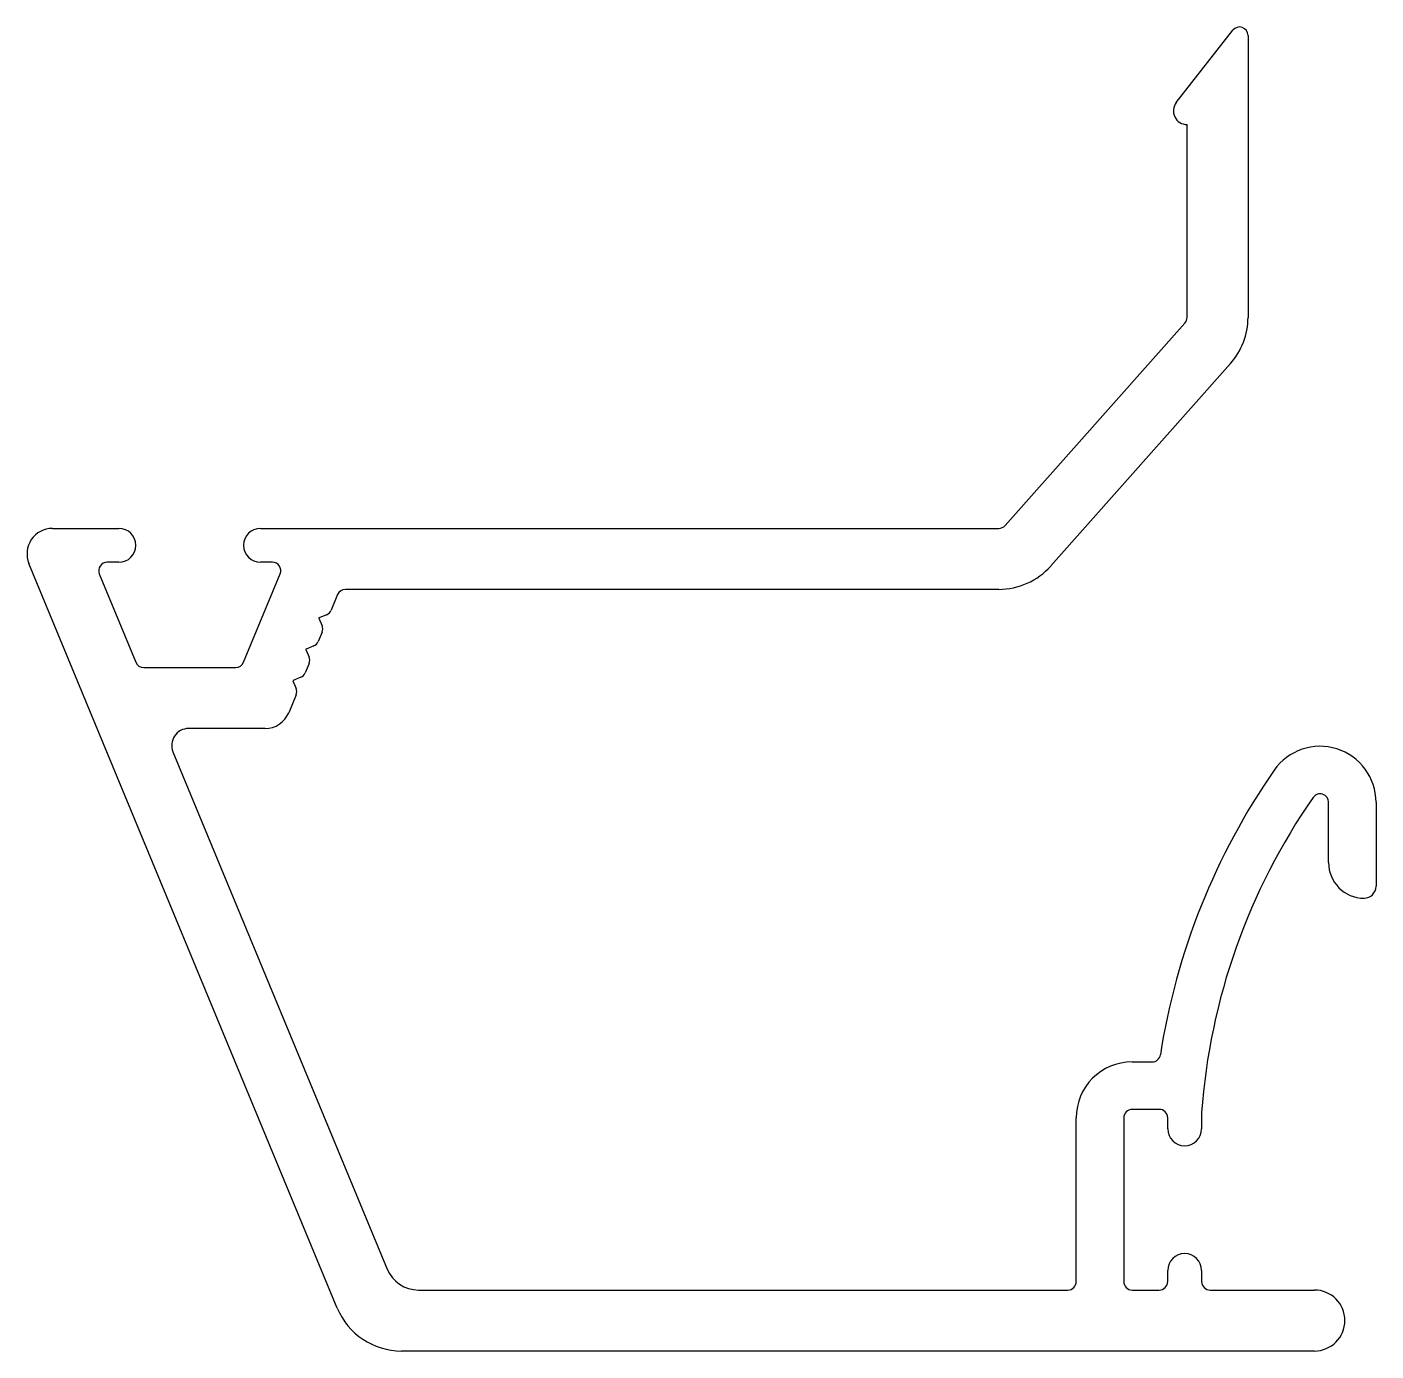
# Model space of a CAD drawing. Extents: x 4.9 to 44.7, y 2.5 to 41.6.
import ezdxf

# ---------------------------------------------------------------- set-up
doc = ezdxf.new("R2010")
doc.units = 0
doc.layers.get('0').update_dxf_attribs({"linetype": 'CONTINUOUS'})

msp = doc.modelspace()

# ---------------------------------------------------------------- linework, layer by layer
for p, q in [((38.769, 39.341), (40.437, 41.476)), ((40.884, 41.322), (40.884, 33.002)), ((39.084, 33.002), (39.084, 38.694)), ((33.717, 26.864), (39.021, 32.836)), ((40.367, 31.641), (35.063, 25.669)), ((5.604, 26.78), (7.566, 26.78)), ((11.746, 26.78), (33.53, 26.78)), ((14.011, 3.773), (4.911, 25.743)), ((7.566, 25.78), (7.218, 25.78)), ((12.094, 25.78), (11.746, 25.78)), ((6.987, 25.435), (8.067, 22.828)), ((11.245, 22.828), (12.325, 25.435)), ((14.021, 24.826), (13.832, 24.368)), ((33.53, 24.98), (14.252, 24.98)), ((13.469, 24.13), (13.561, 23.906)), ((13.696, 24.233), (13.473, 24.14)), ((13.561, 23.715), (13.449, 23.445)), ((13.086, 23.206), (13.178, 22.983)), ((13.314, 23.309), (13.09, 23.217)), ((13.178, 22.791), (13.066, 22.521)), ((8.298, 22.674), (11.014, 22.674)), ((12.931, 22.385), (12.708, 22.293)), ((12.703, 22.282), (12.796, 22.059)), ((12.796, 21.867), (12.576, 21.337)), ((11.883, 20.874), (9.624, 20.874)), ((9.162, 20.182), (15.482, 4.925)), ((43.261, 16.918), (43.261, 18.699)), ((44.661, 18.699), (44.661, 16.218)), ((37.465, 11.038), (38.053, 11.038)), ((38.265, 9.638), (37.465, 9.638)), ((35.815, 4.558), (35.815, 9.388)), ((37.215, 9.388), (37.215, 4.558)), ((38.515, 9.063), (38.515, 9.388)), ((39.515, 9.542), (39.515, 9.063)), ((38.515, 4.558), (38.515, 4.883)), ((39.515, 4.883), (39.515, 4.558)), ((16.406, 4.308), (35.565, 4.308)), ((37.465, 4.308), (38.265, 4.308)), ((39.765, 4.308), (42.844, 4.308)), ((42.844, 2.508), (15.905, 2.508))]:
    msp.add_line(p, q)
for centre, radius, start, end in [((40.634, 41.322), 0.25, 360, 142), ((39.084, 39.094), 0.4, 142, 270), ((38.834, 33.002), 0.25, 318.3892, 0), ((38.834, 33.002), 2.05, 318.3892, 360), ((5.604, 26.03), 0.75, 89.9999, 202.5), ((7.566, 26.28), 0.5, 269.9999, 89.9999), ((11.746, 26.28), 0.5, 90.0001, 270.0001), ((33.53, 27.03), 0.25, 270, 318.3892), ((7.218, 25.53), 0.25, 89.9999, 202.5), ((12.094, 25.53), 0.25, 337.5, 90), ((33.53, 27.03), 2.05, 270, 318.3892), ((14.252, 24.73), 0.25, 90, 157.5), ((13.601, 24.464), 0.25, 292.5, 337.5), ((13.476, 24.133), 0.008, 112.5, 202.5), ((13.33, 23.811), 0.25, 337.5, 22.5), ((13.093, 23.209), 0.008, 112.5, 202.5), ((13.218, 23.54), 0.25, 292.5, 337.5), ((8.298, 22.924), 0.25, 202.5, 270), ((11.014, 22.924), 0.25, 270, 337.5), ((12.948, 22.887), 0.25, 337.5, 22.5), ((12.711, 22.285), 0.008, 112.5, 202.5), ((12.835, 22.616), 0.25, 292.5, 337.5), ((12.565, 21.963), 0.25, 337.5, 22.5), ((11.883, 21.624), 0.75, 270, 337.5), ((9.624, 20.374), 0.5, 90, 202.5), ((43.011, 18.699), 1.65, 360, 145.1523), ((58.091, 8.2), 20.025, 145.1523, 171.2397), ((58.091, 8.2), 18.625, 145.1523, 175.8687), ((43.011, 18.699), 0.25, 360, 145.1523), ((44.311, 16.918), 1.05, 180, 270), ((44.311, 16.218), 0.35, 270, 0), ((38.053, 11.288), 0.25, 270, 351.2397), ((37.465, 9.388), 1.65, 90, 179.9999), ((37.465, 9.388), 0.25, 90, 179.9999), ((38.265, 9.388), 0.25, 359.9991, 90), ((39.015, 9.063), 0.5, 179.9999, 359.9999), ((39.015, 4.883), 0.5, 359.9998, 179.9997), ((16.406, 5.308), 1, 202.5, 270), ((35.565, 4.558), 0.25, 270, 359.9999), ((37.465, 4.558), 0.25, 179.9999, 269.9999), ((38.265, 4.558), 0.25, 269.9999, 359.9999), ((39.765, 4.558), 0.25, 179.9998, 270), ((42.844, 3.408), 0.9, 270, 90), ((15.905, 4.558), 2.05, 202.5, 270)]:
    msp.add_arc(centre, radius, start, end)

doc.saveas('drawing.dxf')
